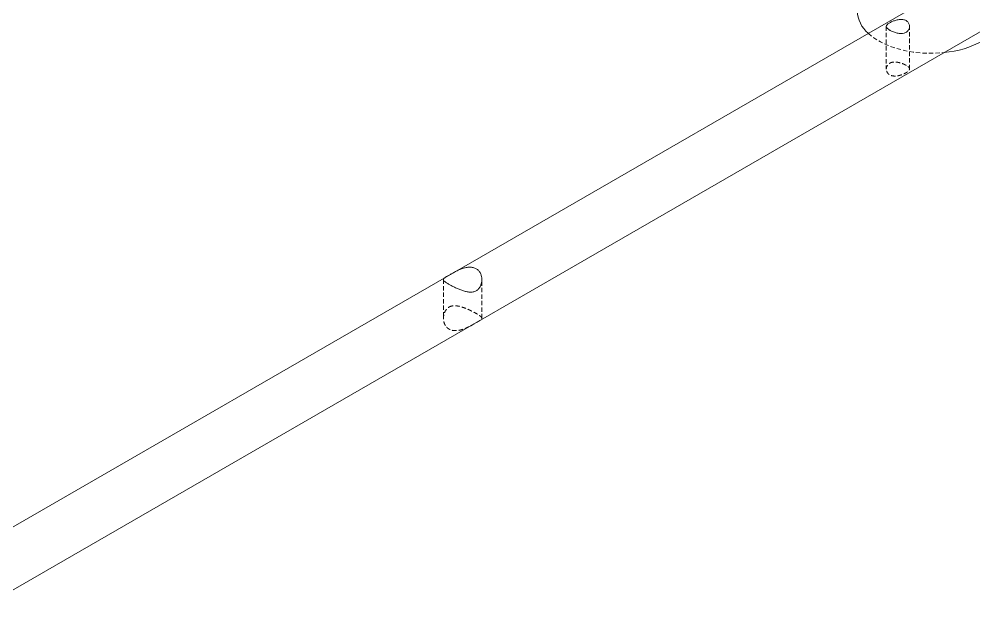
# Model space of a CAD drawing. Header units: millimetres. Extents: x 1529 to 6255, y 1713 to 5797.
# Drawn here: x 5266.6 to 5545.8, y 4221.7 to 4392.5 of the extents above; entities that cross this region are included whole.
import ezdxf

# ---------------------------------------------------------------- set-up
doc = ezdxf.new("R2010")
doc.units = ezdxf.units.MM
doc.linetypes.add('HIDDEN', pattern=[1.905, 1.27, -0.635])

msp = doc.modelspace()

# ---------------------------------------------------------------- linework, layer by layer
at = {"color": 7, "linetype": 'Continuous', "lineweight": 15}
for p, q in [((5552.375, 4409.928), (5102.411, 4150.17)), ((5110.41, 4136.313), (5562.252, 4397.156))]:
    msp.add_line(p, q, dxfattribs=at)
at = {"color": 7, "linetype": 'HIDDEN', "lineweight": 0}
for p, q in [((5520.204, 4390.312), (5520.204, 4377.853)), ((5527.004, 4377.852), (5527.004, 4390.313)), ((5390.725, 4316.273), (5390.725, 4304.931)), ((5401.925, 4304.94), (5401.925, 4316.28))]:
    msp.add_line(p, q, dxfattribs=at)
at = {"color": 7, "linetype": 'HIDDEN', "lineweight": 0, "flags": 128}
msp.add_lwpolyline([(5514.929, 4388.312), (5514.98, 4388.264), (5516.593, 4386.975), (5518.477, 4385.815), (5520.603, 4384.803), (5522.936, 4383.957), (5525.437, 4383.29), (5528.065, 4382.813), (5530.778, 4382.534), (5533.529, 4382.458), (5536.276, 4382.585), (5537.159, 4382.67)], dxfattribs=at)
at = {"color": 7, "linetype": 'Continuous', "lineweight": 15}
for centre, radius, start, end in [((5520.724, 4395.26), 9.047, 182.48371, 230.17253), ((5534.52, 4411.467), 28.918, 275.23641, 298.65621)]:
    msp.add_arc(centre, radius, start, end, dxfattribs=at)
for points, knots in [([(5521.16, 4389.25), (5520.931, 4389.401), (5520.473, 4389.703), (5520.175, 4390.146), (5520.209, 4390.584), (5520.63, 4391.039), (5521.381, 4391.507), (5522.322, 4391.933), (5523.381, 4392.263), (5524.511, 4392.411), (5525.57, 4392.265), (5526.385, 4391.808), (5526.885, 4391.131), (5527.064, 4390.312), (5526.882, 4389.452), (5526.32, 4388.737), (5525.481, 4388.328), (5524.491, 4388.219), (5523.395, 4388.358), (5522.273, 4388.698), (5521.533, 4389.035), (5521.209, 4389.221), (5521.16, 4389.25)], [0, 0, 0, 0, 0.0506926, 0.1012891, 0.154363, 0.2099038, 0.2623493, 0.3107796, 0.3606147, 0.4148277, 0.4700092, 0.5214348, 0.5704128, 0.6211649, 0.6756585, 0.7306788, 0.781166, 0.829458, 0.8809624, 0.9362478, 0.9902708, 1, 1, 1, 1]), ([(5392.365, 4314.852), (5392.093, 4315.009), (5391.854, 4315.156), (5391.441, 4315.432), (5391.265, 4315.563), (5390.991, 4315.799), (5390.89, 4315.907), (5390.755, 4316.107), (5390.723, 4316.198), (5390.726, 4316.373), (5390.761, 4316.458), (5390.896, 4316.628), (5390.995, 4316.714), (5391.198, 4316.858), (5391.275, 4316.909), (5391.446, 4317.017), (5391.54, 4317.074), (5391.745, 4317.196), (5391.856, 4317.261), (5392.096, 4317.401), (5392.225, 4317.476), (5392.628, 4317.708), (5392.923, 4317.878), (5393.553, 4318.235), (5393.879, 4318.416), (5394.554, 4318.769), (5394.897, 4318.939), (5395.588, 4319.246), (5395.939, 4319.386), (5396.65, 4319.622), (5397.003, 4319.717), (5397.529, 4319.815), (5397.703, 4319.841), (5398.052, 4319.876), (5398.228, 4319.886), (5398.744, 4319.887), (5399.074, 4319.851), (5399.549, 4319.738), (5399.704, 4319.689), (5400, 4319.573), (5400.283, 4319.438), (5400.538, 4319.265), (5400.779, 4319.073), (5400.893, 4318.967), (5401.206, 4318.629), (5401.379, 4318.376), (5401.657, 4317.819), (5401.759, 4317.522), (5401.893, 4316.907), (5401.926, 4316.585), (5401.923, 4315.944), (5401.889, 4315.623), (5401.753, 4314.989), (5401.651, 4314.678), (5401.448, 4314.243), (5401.372, 4314.102), (5401.201, 4313.833), (5401.105, 4313.703), (5400.795, 4313.343), (5400.557, 4313.141), (5400.011, 4312.827), (5399.716, 4312.721), (5399.245, 4312.63), (5399.083, 4312.61), (5398.755, 4312.593), (5398.59, 4312.594), (5398.088, 4312.622), (5397.744, 4312.675), (5397.045, 4312.828), (5396.695, 4312.927), (5395.988, 4313.159), (5395.628, 4313.292), (5394.926, 4313.576), (5394.58, 4313.727), (5394.068, 4313.965), (5393.897, 4314.046), (5393.564, 4314.209), (5393.402, 4314.291), (5392.932, 4314.534), (5392.637, 4314.694), (5392.365, 4314.852)], [0, 0, 0, 0, 0.03125, 0.03125, 0.0625, 0.0625, 0.09375, 0.09375, 0.125, 0.125, 0.15625, 0.15625, 0.1875, 0.1875, 0.203125, 0.203125, 0.21875, 0.21875, 0.234375, 0.234375, 0.25, 0.25, 0.28125, 0.28125, 0.3125, 0.3125, 0.34375, 0.34375, 0.375, 0.375, 0.40625, 0.40625, 0.421875, 0.421875, 0.4375, 0.4375, 0.46875, 0.46875, 0.484375, 0.484375, 0.5, 0.515625, 0.515625, 0.53125, 0.53125, 0.5625, 0.5625, 0.59375, 0.59375, 0.625, 0.625, 0.65625, 0.65625, 0.6875, 0.6875, 0.703125, 0.703125, 0.71875, 0.71875, 0.75, 0.75, 0.78125, 0.78125, 0.796875, 0.796875, 0.8125, 0.8125, 0.84375, 0.84375, 0.875, 0.875, 0.90625, 0.90625, 0.9375, 0.9375, 0.953125, 0.953125, 0.96875, 0.96875, 1, 1, 1, 1])]:
    msp.add_open_spline(points, degree=3, knots=knots, dxfattribs=at)
at = {"color": 7, "linetype": 'HIDDEN', "lineweight": 0}
for points, knots in [([(5521.16, 4379.533), (5521.001, 4379.437), (5520.863, 4379.325), (5520.622, 4379.073), (5520.519, 4378.931), (5520.357, 4378.631), (5520.297, 4378.473), (5520.218, 4378.145), (5520.201, 4377.976), (5520.208, 4377.644), (5520.232, 4377.478), (5520.325, 4377.155), (5520.392, 4377.001), (5520.567, 4376.713), (5520.676, 4376.576), (5520.931, 4376.335), (5521.076, 4376.23), (5521.399, 4376.051), (5521.578, 4375.978), (5521.955, 4375.871), (5522.154, 4375.836), (5522.571, 4375.799), (5522.784, 4375.798), (5523.217, 4375.827), (5523.44, 4375.857), (5523.879, 4375.941), (5524.097, 4375.995), (5524.529, 4376.123), (5524.743, 4376.198), (5525.149, 4376.356), (5525.344, 4376.441), (5525.717, 4376.619), (5525.889, 4376.711), (5526.201, 4376.894), (5526.343, 4376.987), (5526.585, 4377.17), (5526.687, 4377.259), (5526.85, 4377.437), (5526.91, 4377.525), (5526.989, 4377.698), (5527.007, 4377.785), (5527, 4377.96), (5526.975, 4378.047), (5526.884, 4378.224), (5526.816, 4378.315), (5526.64, 4378.497), (5526.533, 4378.588), (5526.279, 4378.774), (5526.131, 4378.868), (5525.808, 4379.051), (5525.633, 4379.14), (5525.251, 4379.315), (5525.052, 4379.396), (5524.639, 4379.547), (5524.422, 4379.617), (5523.988, 4379.736), (5523.769, 4379.786), (5523.328, 4379.862), (5523.107, 4379.888), (5522.678, 4379.909), (5522.467, 4379.905), (5522.054, 4379.861), (5521.859, 4379.822), (5521.492, 4379.706), (5521.318, 4379.629), (5521.16, 4379.533)], [0, 0, 0, 0, 0.03125, 0.03125, 0.0625, 0.0625, 0.09375, 0.09375, 0.125, 0.125, 0.15625, 0.15625, 0.1875, 0.1875, 0.21875, 0.21875, 0.25, 0.25, 0.28125, 0.28125, 0.3125, 0.3125, 0.34375, 0.34375, 0.375, 0.375, 0.40625, 0.40625, 0.4375, 0.4375, 0.46875, 0.46875, 0.5, 0.5, 0.53125, 0.53125, 0.5625, 0.5625, 0.59375, 0.59375, 0.625, 0.625, 0.65625, 0.65625, 0.6875, 0.6875, 0.71875, 0.71875, 0.75, 0.75, 0.78125, 0.78125, 0.8125, 0.8125, 0.84375, 0.84375, 0.875, 0.875, 0.90625, 0.90625, 0.9375, 0.9375, 0.96875, 0.96875, 1, 1, 1, 1]), ([(5392.365, 4308.226), (5392.092, 4308.069), (5391.855, 4307.868), (5391.445, 4307.393), (5391.271, 4307.118), (5391, 4306.538), (5390.898, 4306.228), (5390.761, 4305.595), (5390.726, 4305.275), (5390.723, 4304.635), (5390.755, 4304.313), (5390.887, 4303.701), (5390.986, 4303.409), (5391.19, 4302.994), (5391.267, 4302.86), (5391.44, 4302.604), (5391.535, 4302.484), (5391.741, 4302.258), (5391.852, 4302.154), (5392.091, 4301.96), (5392.22, 4301.871), (5392.625, 4301.636), (5392.918, 4301.519), (5393.392, 4301.402), (5393.556, 4301.373), (5393.887, 4301.335), (5394.055, 4301.325), (5394.567, 4301.324), (5394.922, 4301.359), (5395.627, 4301.489), (5395.981, 4301.583), (5396.692, 4301.818), (5397.043, 4301.957), (5397.735, 4302.264), (5398.08, 4302.433), (5398.755, 4302.786), (5399.08, 4302.966), (5399.551, 4303.233), (5399.706, 4303.321), (5400.001, 4303.491), (5400.282, 4303.653), (5400.537, 4303.8), (5400.779, 4303.941), (5400.892, 4304.007), (5401.099, 4304.13), (5401.194, 4304.187), (5401.366, 4304.295), (5401.443, 4304.347), (5401.649, 4304.492), (5401.75, 4304.579), (5401.887, 4304.75), (5401.923, 4304.834), (5401.926, 4305.009), (5401.895, 4305.1), (5401.764, 4305.299), (5401.661, 4305.408), (5401.457, 4305.585), (5401.38, 4305.646), (5401.208, 4305.774), (5401.112, 4305.842), (5400.8, 4306.051), (5400.562, 4306.199), (5400.025, 4306.509), (5399.724, 4306.673), (5399.252, 4306.917), (5399.091, 4306.998), (5398.759, 4307.161), (5398.588, 4307.242), (5398.073, 4307.481), (5397.724, 4307.634), (5397.015, 4307.92), (5396.657, 4308.053), (5395.951, 4308.284), (5395.598, 4308.384), (5394.9, 4308.537), (5394.56, 4308.588), (5394.06, 4308.617), (5393.894, 4308.618), (5393.567, 4308.6), (5393.404, 4308.581), (5392.933, 4308.489), (5392.637, 4308.383), (5392.365, 4308.226)], [0, 0, 0, 0, 0.03125, 0.03125, 0.0625, 0.0625, 0.09375, 0.09375, 0.125, 0.125, 0.15625, 0.15625, 0.1875, 0.1875, 0.203125, 0.203125, 0.21875, 0.21875, 0.234375, 0.234375, 0.25, 0.25, 0.28125, 0.28125, 0.296875, 0.296875, 0.3125, 0.3125, 0.34375, 0.34375, 0.375, 0.375, 0.40625, 0.40625, 0.4375, 0.4375, 0.46875, 0.46875, 0.484375, 0.484375, 0.5, 0.515625, 0.515625, 0.53125, 0.53125, 0.546875, 0.546875, 0.5625, 0.5625, 0.59375, 0.59375, 0.625, 0.625, 0.65625, 0.65625, 0.6875, 0.6875, 0.703125, 0.703125, 0.71875, 0.71875, 0.75, 0.75, 0.78125, 0.78125, 0.796875, 0.796875, 0.8125, 0.8125, 0.84375, 0.84375, 0.875, 0.875, 0.90625, 0.90625, 0.9375, 0.9375, 0.953125, 0.953125, 0.96875, 0.96875, 1, 1, 1, 1])]:
    msp.add_open_spline(points, degree=3, knots=knots, dxfattribs=at)

doc.saveas('drawing.dxf')
